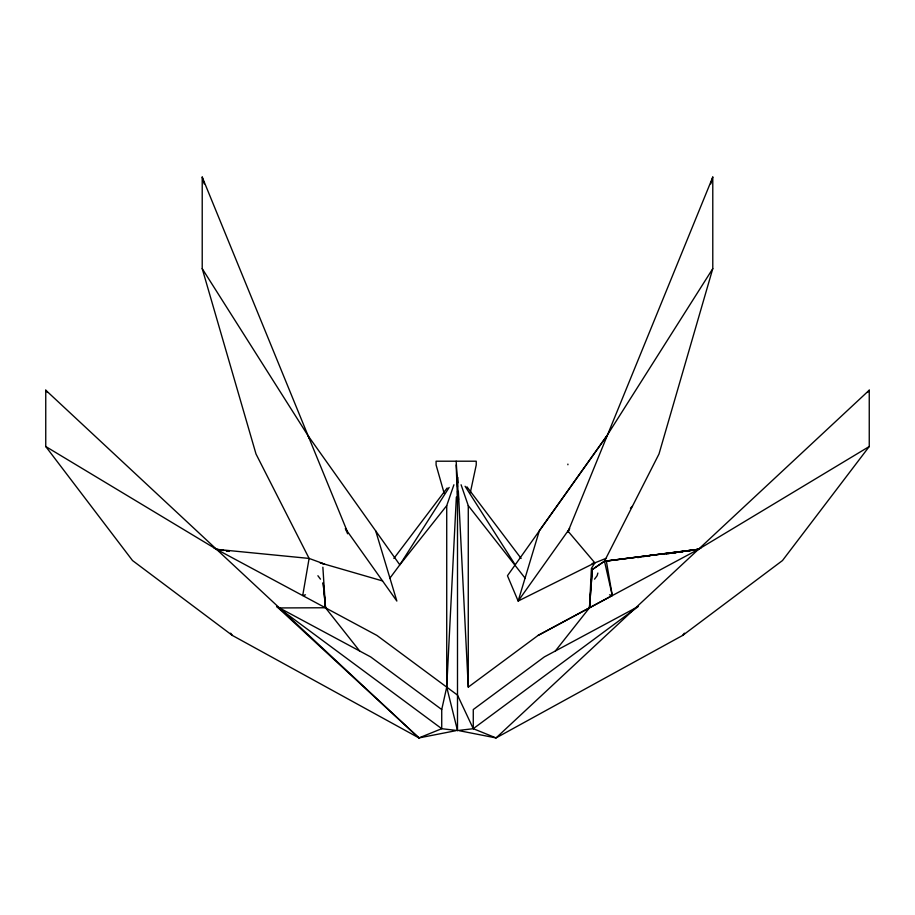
<?xml version="1.0" encoding="UTF-8"?>
<svg xmlns="http://www.w3.org/2000/svg" width="915" height="915" viewBox="0 0 915 915"><rect width="100%" height="100%" fill="white"/><g stroke="black" fill="none" stroke-linecap="round" stroke-linejoin="round"><path stroke-width="1.37" d="M555.336 651.011L589.512 607.754L591.41 568.375L594.853 562.851L605.89 558.425M456.356 497.039L446.726 687.119L441.728 709.537L441.728 728.695L418.944 737.925L232.353 635.433L132.515 560.54L45.75 446.52L45.75 390.19L418.944 737.925L455.659 730.73M589.512 607.754L592.302 569.53L604.483 561.192L698.454 549.332L869.25 446.52L869.25 390.19L496.056 737.925L459.341 730.73M589.432 607.857L592.337 569.576L604.46 561.238L698.454 549.332L685.873 551.219M470.287 492.773L476.235 464.957L476.235 461.206L436.089 461.206L436.089 464.957L444.118 493.128M597.872 573.053L597.095 575.729L594.533 579.161M710.795 183.938L712.785 177.075L712.785 268.633L658.994 453.989L604.415 561.341L698.454 549.332L685.873 551.207M869.25 446.52L782.485 560.54L682.647 635.433L496.056 737.925L473.272 728.695L457.5 730.559L446.726 687.119L446.726 505.64L453.909 484.778M712.785 268.633L606.897 435.769L507.459 575.729L518.153 601.052L569.645 528.573L567.895 531.97L712.785 177.075M605.776 438.388L606.897 435.769L539.347 530.746L518.153 601.052L594.853 562.851L567.895 531.032M449.151 487.443L399.809 564.852L389.927 578.12M393.873 558.436L447.183 487.981M682.647 635.433L684.374 633.169M867.534 392.455L869.25 390.19M446.726 505.64L399.809 564.852L308.103 435.769L202.215 268.633L202.215 177.075L347.105 531.032M630.435 508.168L632.448 506.212M458.358 491.366L468.274 687.119L538.077 635.433L612.284 595.516L606.325 560.964M473.272 728.695L638.373 606.428L544.311 656.924L473.272 709.537L473.272 728.695L457.5 695.103L376.923 635.433L214.03 547.982M538.077 635.433L700.97 547.982M305.484 594.842L302.716 595.516L309.11 558.425L256.006 453.989L202.215 268.633M592.131 563.468L594.853 562.851M637.698 557.601L640.454 557.132M643.211 556.663L651.469 555.268M666.28 554.113L669.082 553.701M279.441 607.937L325.488 607.754L359.664 651.011M226.325 550.796L229.139 551.219M226.325 550.933L229.127 551.402M322.869 563.468L309.11 558.425L216.546 549.332L45.75 446.52M609.516 594.842L612.284 595.516L604.483 561.192M382.55 580.934L320.147 562.851L324.596 564.246M418.944 737.925L276.627 606.428L370.689 656.924L441.728 709.537M276.627 606.428L441.728 728.695L457.5 730.559L457.5 491.126M461.091 484.778L468.274 505.64L525.073 578.12M45.75 390.19L47.466 392.455M230.626 633.169L232.353 635.433M466.959 486.849L521.127 558.436M317.905 575.729L320.467 579.161M465.094 486.254L515.191 564.852M347.631 533.788L345.355 528.573L396.847 601.052L375.699 530.906M308.103 435.769L309.224 438.388M202.215 177.075L204.205 183.938M325.568 607.857L323.144 582.672L325.488 607.754L322.869 567.209M456.162 461.206L458.541 499.727M457.649 477.184L457.935 482.857M456.162 464.957L457.5 498.115M567.895 464.099L567.895 464.763M468.274 505.64L468.274 687.119M457.5 477.138L457.5 487.02M676.082 552.683L673.291 553.106L676.071 552.66M683.07 551.642L678.884 552.26L683.07 551.619M223.535 550.384L216.546 549.332L223.535 550.475"/></g></svg>
